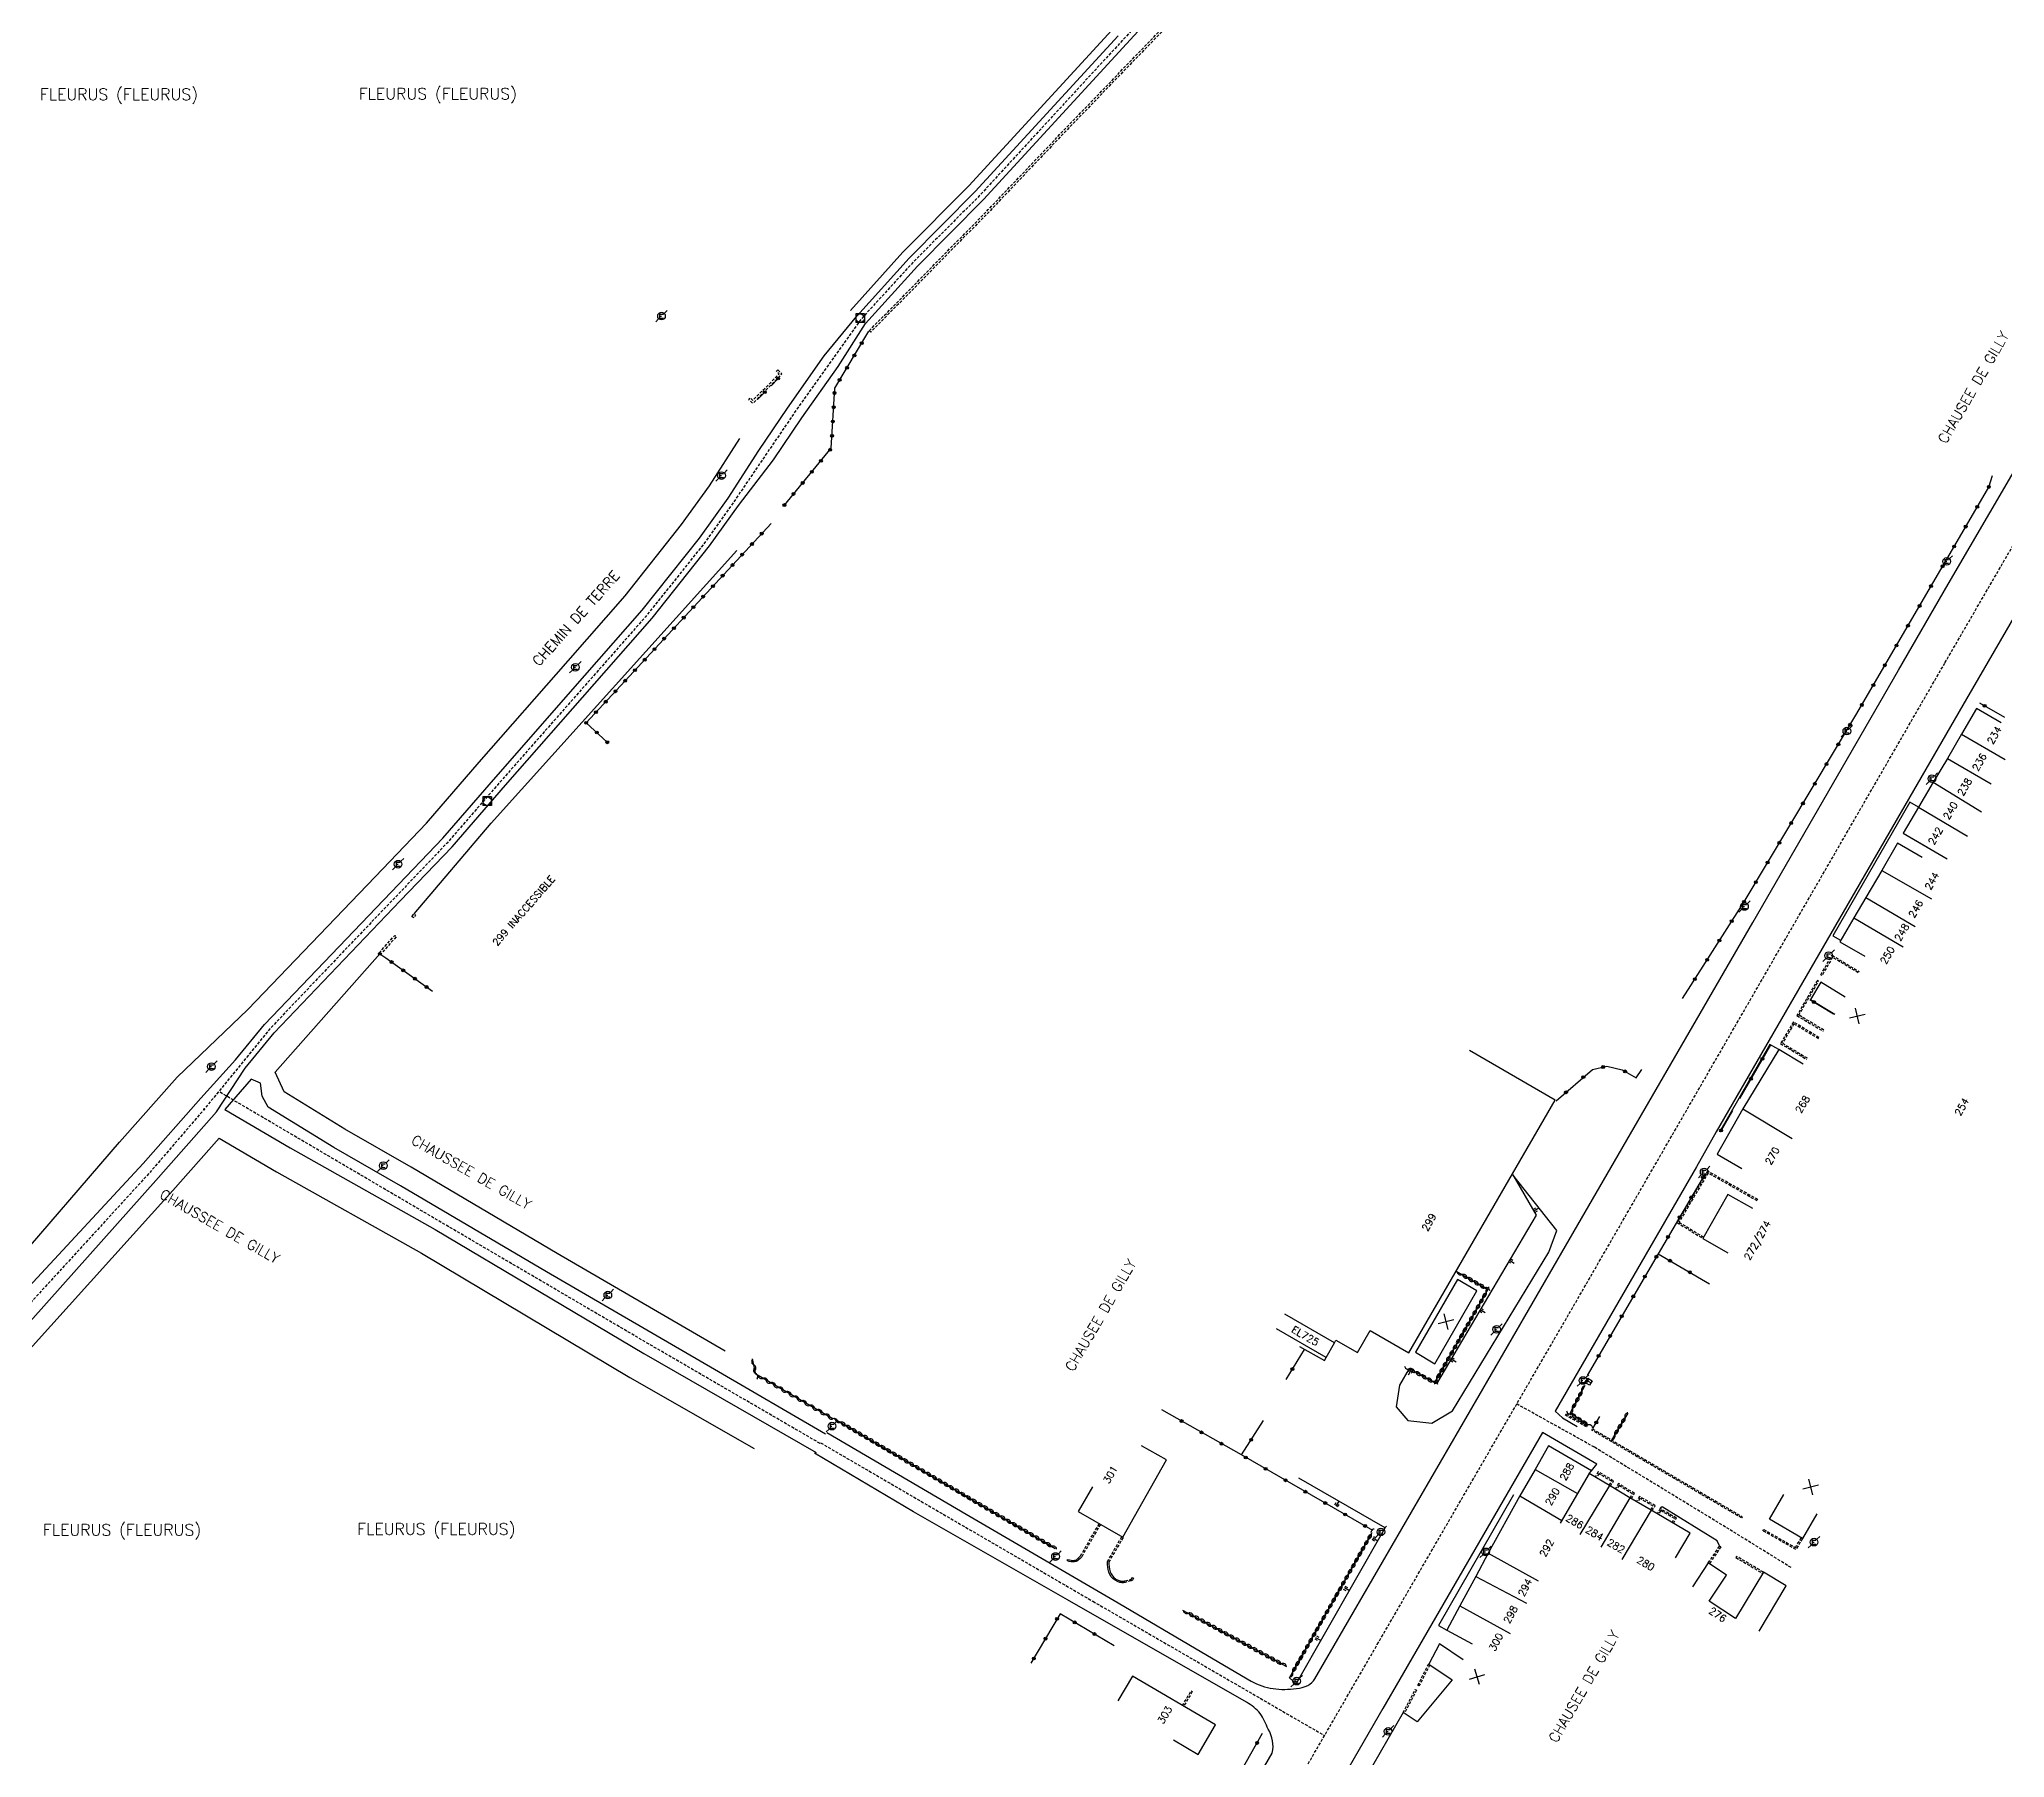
# Model space of a CAD drawing. Header units: millimetres. Extents: x 160000 to 161000, y 126000 to 127000.
# Drawn here: x 160458.8 to 160801.6, y 126197.2 to 126496.9 of the extents above; entities that cross this region are included whole.
import ezdxf
from ezdxf.enums import TextEntityAlignment as Align

# ---------------------------------------------------------------- set-up
doc = ezdxf.new("R2010")
doc.units = ezdxf.units.MM
doc.linetypes.add('DASHED', pattern=[0.75, 0.5, -0.25])
doc.layers.get('0').update_dxf_attribs({"linetype": 'CONTINUOUS'})
for name, color, linetype in [('W0001', 6, 'DASHED'), ('W0008', 7, 'CONTINUOUS'), ('W0100', 7, 'CONTINUOUS'), ('W0112', 1, 'DASHED'), ('W0211', 2, 'CONTINUOUS'), ('W0302', 3, 'CONTINUOUS'), ('W0310', 3, 'CONTINUOUS'), ('W0322', 7, 'CONTINUOUS'), ('W0334', 7, 'CONTINUOUS'), ('W0420', 7, 'CONTINUOUS'), ('W0471', 7, 'CONTINUOUS'), ('W0980', 7, 'CONTINUOUS'), ('W0984', 7, 'CONTINUOUS'), ('W0989', 7, 'CONTINUOUS'), ('W0991', 7, 'CONTINUOUS'), ('W1102', 7, 'CONTINUOUS')]:
    doc.layers.add(name, color=color, linetype=linetype)
doc.styles.get("Standard").update_dxf_attribs({"font": 'romans.shx', "width": 0.85})

# ---------------------------------------------------------------- blocks, each defined once
blk = doc.blocks.new('T471')
for p, q in [((-0.333334, 0.333334), (-0.333334, -0.333334)), ((-0.333334, 0.333334), (0.333334, 0.333334)), ((-0.333334, 0), (0, 0)), ((0.500001, 0.500001), (1.000002, 1.000002)), ((-0.500001, -0.500001), (-1.000002, -1.000002)), ((-0.333334, -0.333334), (0.333334, -0.333334))]:
    blk.add_line(p, q)
blk.add_ellipse((0, 0), major_axis=(0.471405, 0.471405), ratio=1, start_param=5.4977871438, end_param=11.780972451)
blk = doc.blocks.new('t310o')
at = {"color": 0, "linetype": 'Continuous'}
for centre, start, end in [((-0.5, 0.38), 216.8699, 323.1304), ((0.5, -0.37), 36.8699, 143.1303)]:
    blk.add_arc(centre, 0.625, start, end, dxfattribs=at)
blk = doc.blocks.new('t322o')
at = {"color": 0, "linetype": 'Continuous'}
for radius in [0.25, 0.15]:
    blk.add_circle((0, 0), radius, dxfattribs=at)
blk = doc.blocks.new('t991o')
at = {"color": 0, "linetype": 'Continuous'}
for p, q in [((-1, 1), (1, -1)), ((-1, -1), (1, 1))]:
    blk.add_line(p, q, dxfattribs=at)
blk = doc.blocks.new('t211o')
at = {"color": 0, "linetype": 'Continuous'}
for p, q in [((-0.29, 0.5), (-0.29, 0)), ((0, 1), (0, 0)), ((0.29, 0.5), (0.29, 0))]:
    blk.add_line(p, q, dxfattribs=at)
blk = doc.blocks.new('T420')
for p, q in [((0.75, 0.75), (-0.75, 0.75)), ((-0.75, 0.75), (-0.75, -0.75)), ((0.75, 0.75), (0.75, -0.75)), ((0.75, -0.75), (-0.75, -0.75))]:
    blk.add_line(p, q)
blk.add_ellipse((0, 0), major_axis=(-0.53, 0.53), ratio=1, start_param=3.926991, end_param=10.210176)

msp = doc.modelspace()

# ---------------------------------------------------------------- linework, layer by layer
at = {"layer": 'W0001'}
for points in [[(160598.99, 126056.97), (160659.04, 126159.84), (160692.16, 126216.99), (160725.63, 126274.7), (160791.17, 126388.18), (160872.55, 126528.47), (160940.33, 126645.84), (161000, 126749.31)], [(160764.33, 126230.38), (160753.55, 126237.07), (160730.02, 126251.39), (160716.48, 126258.93)], [(160595.06, 126252.14), (160642.54, 126224.52), (160682.95, 126201.1)]]:
    msp.add_lwpolyline(points, dxfattribs=at)
at = {"layer": 'W0001', "flags": 128}
for points in [[(160668.98, 126564.24), (160672.71, 126562.24), (160677.83, 126558.6), (160680.18, 126555.91), (160682.52, 126552), (160683.47, 126548.62), (160683.21, 126543.41), (160682.43, 126538.64), (160680.43, 126533.35), (160676.35, 126527.62), (160665.91, 126516.56), (160647.76, 126496.79), (160622.73, 126469.6), (160611.16, 126458.01), (160602.13, 126448.13), (160590.92, 126432.43), (160579.46, 126415.6), (160574.57, 126408.77), (160564.5, 126396.19), (160539.14, 126367.4), (160529.9, 126356.75), (160508.28, 126334.12), (160498.99, 126324.35), (160487.44, 126310.21), (160477.94, 126299.17), (160438.78, 126256.41), (160390.73, 126204.37), (160353.08, 126161.61), (160317.83, 126122.93), (160297.38, 126101.42), (160283.83, 126086.24), (160260.56, 126060.82)], [(160594.96, 126252.04), (160565.16, 126269.34), (160528.91, 126290.58), (160490.07, 126313.42)]]:
    msp.add_lwpolyline(points, dxfattribs=at)
at = {"layer": 'W0008', "flags": 128}
for points in [[(160596.11, 126253.94), (160620.45, 126239.7), (160646.96, 126224.27), (160661.52, 126215.67), (160670.17, 126210.6, 0.0952), (160673.97, 126209.28, 0.0676), (160678.04, 126209.31, 0.0939), (160680.05, 126209.84, 0.1353), (160681.27, 126211.02), (160709.94, 126260.39), (160727.15, 126290.16), (160757.66, 126342.91), (160783.04, 126386.87), (160791.7, 126401.9), (160817.75, 126446.46), (160857.77, 126515.53), (160896.8, 126582.94), (160960.01, 126692.63), (160996.89, 126756.49), (161000, 126761.9)], [(160593.52, 126060.23), (160620.67, 126106.79), (160660.11, 126174.4), (160673.82, 126198.05, 0.2042), (160673.11, 126202.21, 0.0599), (160671.72, 126204.93, 0.0967), (160669.32, 126206.9), (160638.12, 126224.77), (160611.23, 126240.11), (160594.01, 126250.35)]]:
    msp.add_lwpolyline(points, format="xyb", dxfattribs=at)
for points in [[(160898, 126559.54), (160888.21, 126542.9), (160801.83, 126393.84), (160794.93, 126381.9), (160751.28, 126306.39), (160747.81, 126300.28), (160723.2, 126257.66), (160724.45, 126256.48), (160727.03, 126255.02)], [(160440.42, 126254.58), (160479.57, 126298.4), (160489.7, 126309.85), (160494.69, 126317.51), (160499.73, 126323.64), (160521.74, 126346.64), (160530.81, 126356.11), (160540.1, 126366.81), (160555.6, 126384.51), (160565.65, 126395.94), (160575.69, 126408.58), (160580.76, 126415.61), (160586.81, 126423.55), (160591.76, 126430.88), (160598.1, 126439.87), (160602.91, 126447.34), (160611.95, 126457.37), (160623.45, 126468.95), (160648.42, 126496.13), (160666.52, 126515.87)], [(160436.94, 126257.83), (160476.87, 126300.85), (160486.97, 126312.26), (160492.98, 126318.92), (160498.07, 126325.11), (160520.14, 126348.18), (160529.17, 126357.6), (160538.43, 126368.26), (160553.94, 126385.97), (160563.95, 126397.37), (160573.92, 126409.92), (160578.92, 126416.86), (160584.26, 126425.21), (160589.26, 126432.61), (160595.68, 126441.71), (160601.35, 126448.63), (160610.49, 126458.76), (160621.99, 126470.34), (160646.93, 126497.5)], [(160595.9, 126253.66), (160576.56, 126264.92), (160547.26, 126281.99), (160521.76, 126296.99), (160510.17, 126303.65), (160498.67, 126310.7), (160497.65, 126312.63), (160497.34, 126314.86), (160495.7, 126315.59), (160491.15, 126310.26), (160502.51, 126303.59), (160527.81, 126289.38), (160564.2, 126267.71), (160594.25, 126250.46)], [(160730.47, 126248.4), (160720.97, 126253.95), (160696.07, 126210.96), (160693.1, 126205.84), (160673.76, 126172.28), (160653.63, 126137.87), (160639.41, 126113.49), (160604.63, 126053.99)], [(160751.87, 126234.17), (160751.42, 126235.08), (160741.87, 126240.96), (160741.52, 126240.74)]]:
    msp.add_lwpolyline(points, dxfattribs=at)
at = {"layer": 'W0100', "flags": 128}
for points in [[(160800.99, 126377.71), (160796.66, 126380.21), (160794.07, 126375.71), (160791.62, 126371.51), (160789.1, 126367.36), (160786.54, 126363.01), (160783.88, 126358.49), (160788.2, 126355.96)], [(160787.21, 126354.24), (160782.89, 126356.75), (160780.14, 126351.95), (160777.38, 126347.27), (160775.29, 126343.73), (160772.86, 126339.54), (160777.18, 126337.03)], [(160773.78, 126329.89), (160769.49, 126332.46), (160767.7, 126329.46), (160771.98, 126326.89)], [(160766.45, 126318.17), (160762.17, 126320.75), (160755.93, 126310.37), (160751.41, 126302.47), (160755.75, 126299.99)], [(160757.67, 126293), (160753.32, 126295.47), (160748.95, 126287.78), (160753.3, 126285.31)], [(160642.47, 126244.49), (160639.97, 126240.17), (160647.74, 126235.67), (160655.38, 126249.16), (160651.03, 126251.62)], [(160744.18, 126232.07), (160746.73, 126236.37), (160739.92, 126240.42), (160736.21, 126242.58), (160732.64, 126244.72), (160729.11, 126246.78), (160729.54, 126247.25), (160722.03, 126251.65), (160719.69, 126247.51), (160717.01, 126242.92), (160711.48, 126232.93), (160709.34, 126228.85), (160706.53, 126223.7), (160704.28, 126219.46), (160708.69, 126217.12)], [(160768.84, 126239.76), (160766.31, 126235.45), (160760.55, 126238.83), (160763.08, 126243.14)], [(160758.75, 126219.3), (160763.49, 126227.21), (160759.5, 126229.6), (160754.64, 126221.49), (160750.06, 126224.55), (160753.08, 126229.08), (160749.89, 126231.21), (160747.12, 126227.05)], [(160707.14, 126214.28), (160703.01, 126217.1), (160701.13, 126213.57), (160705.24, 126210.82), (160699.12, 126203.49), (160696.66, 126205.1), (160689.96, 126193.5), (160687.14, 126188.66), (160684.77, 126184.71), (160682.24, 126180.34), (160686.56, 126177.83)], [(160656.59, 126200.35), (160660.9, 126197.81), (160663.93, 126202.96), (160649.44, 126211.45), (160646.91, 126207.13)]]:
    msp.add_lwpolyline(points, dxfattribs=at)
at = {"layer": 'W0100'}
for points in [[(160678.59, 126268.97), (160682.93, 126266.5), (160683.22, 126267.04), (160684.68, 126269.58), (160684.95, 126270.05), (160688.68, 126267.89), (160690.91, 126271.74), (160697.68, 126267.82), (160723.19, 126311.89), (160708.24, 126320.55)], [(160729.39, 126262.59), (160728.61, 126263.06), (160728.71, 126262.67), (160729, 126263.16), (160728.61, 126263.06)]]:
    msp.add_lwpolyline(points, dxfattribs=at)
for points in [[(160706.14, 126280.66), (160698.79, 126267.94), (160702.18, 126265.95), (160709.53, 126278.67)], [(160729.14, 126262.2), (160728.36, 126262.67), (160728.86, 126263.45), (160729.64, 126262.99)]]:
    msp.add_lwpolyline(points, close=True, dxfattribs=at)
at = {"layer": 'W0112', "flags": 128}
for points in [[(160603.54, 126446.08), (160624.3, 126467.21), (160637.69, 126481.27), (160655.71, 126499.93), (160670.19, 126515.18), (160674.37, 126518.88), (160684.28, 126525.84), (160684.62, 126526.11, 0.000788), (160693.12, 126532.94, 0.01969), (160693.45, 126533.22, 0.005245), (160696.98, 126536.63, 0.019387), (160697.89, 126537.6, 0.107641), (160699.49, 126540.52, 0.139552), (160699.51, 126543.12, 0.039219), (160699.45, 126543.31, -0.060229), (160699.41, 126543.43), (160698.2, 126549.92), (160696.95, 126551.24), (160692.12, 126554.63), (160692.7, 126555.45), (160692.99, 126555.25), (160692.62, 126554.72), (160697.18, 126551.51), (160698.53, 126550.09), (160699.76, 126543.5, 0.060229), (160699.77, 126543.45, -0.039219), (160699.85, 126543.22, -0.139552), (160699.83, 126540.42, -0.107641), (160698.15, 126537.36, -0.019387), (160697.23, 126536.37, -0.005245), (160693.69, 126532.96, -0.01969), (160693.34, 126532.66, -0.000788), (160684.85, 126525.84), (160684.5, 126525.56), (160674.59, 126518.6), (160670.43, 126514.92), (160655.97, 126499.69), (160637.94, 126481.03), (160624.56, 126466.96), (160603.79, 126445.83)], [(160487.64, 126310.27, 0.977486), (160487.44, 126310.32, 1.023033)]]:
    msp.add_lwpolyline(points, format="xyb", close=True, dxfattribs=at)
for points in [[(160587.6, 126439.26), (160588.31, 126438.55), (160583.22, 126433.43), (160582.51, 126434.14), (160582.76, 126434.39), (160583.22, 126433.94), (160587.81, 126438.55), (160587.35, 126439.01)], [(160523.75, 126343.96), (160524.14, 126344.4), (160524.41, 126344.17), (160524.02, 126343.73)], [(160518.05, 126337.59), (160520.76, 126340.65), (160521.03, 126340.42), (160518.32, 126337.35)]]:
    msp.add_lwpolyline(points, close=True, dxfattribs=at)
at = {"layer": 'W0112'}
for points in [[(160776.05, 126334.12), (160771.56, 126336.82), (160769.73, 126333.65), (160769.51, 126333.77), (160771.47, 126337.17), (160776.18, 126334.33)], [(160770.04, 126324.13), (160765.69, 126326.75), (160769.14, 126332.67), (160768.92, 126332.8), (160765.35, 126326.66), (160769.91, 126323.92)], [(160769.25, 126322.83), (160764.73, 126325.54), (160762.49, 126321.77), (160766.99, 126319.06)], [(160769.13, 126322.61), (160764.82, 126325.2), (160762.83, 126321.85), (160767.12, 126319.27)], [(160758.55, 126294.55), (160749.77, 126299.54), (160744.44, 126290.55), (160748.95, 126287.78)], [(160758.42, 126294.33), (160749.86, 126299.2), (160744.78, 126290.63), (160749.08, 126288)], [(160732.83, 126244.61), (160733.38, 126245.53), (160730.7, 126247.09), (160730.16, 126246.17)], [(160732.61, 126244.74), (160733.04, 126245.44), (160730.79, 126246.75), (160730.38, 126246.04)], [(160736.49, 126242.42), (160737.01, 126243.31), (160734.24, 126245.07), (160733.66, 126244.11)], [(160736.27, 126242.54), (160736.67, 126243.23), (160734.32, 126244.72), (160733.88, 126243.98)], [(160740.1, 126240.31), (160740.63, 126241.19), (160737.88, 126242.81), (160737.36, 126241.91)], [(160739.89, 126240.44), (160740.28, 126241.1), (160737.97, 126242.46), (160737.58, 126241.78)], [(160643.85, 126237.92), (160640.6, 126232.29), (160640.42, 126232.09), (160640.24, 126231.9), (160640.05, 126231.73), (160639.85, 126231.58), (160639.64, 126231.48), (160639.36, 126231.41), (160639.06, 126231.39), (160638.75, 126231.42), (160638.42, 126231.48), (160638.09, 126231.56), (160638.14, 126231.8), (160638.47, 126231.73), (160638.78, 126231.67), (160639.07, 126231.64), (160639.33, 126231.66), (160639.55, 126231.71), (160639.72, 126231.8), (160639.89, 126231.92), (160640.06, 126232.08), (160640.23, 126232.26), (160640.39, 126232.44), (160643.64, 126238.04)], [(160743.8, 126238.11), (160744.33, 126239.02), (160741.51, 126240.68), (160740.98, 126239.79)], [(160743.58, 126238.24), (160743.99, 126238.93), (160741.6, 126240.34), (160741.19, 126239.66)], [(160647.74, 126235.67), (160647.8, 126235.63), (160645.34, 126231.38), (160645.35, 126230.98), (160645.38, 126230.52), (160645.44, 126230.09), (160645.55, 126229.68), (160645.71, 126229.3), (160645.94, 126228.96), (160646.22, 126228.66), (160646.56, 126228.4), (160646.93, 126228.2), (160647.33, 126228.06), (160647.49, 126228.03), (160647.66, 126228.01), (160647.82, 126228.01), (160647.98, 126228.02), (160648.14, 126228.06), (160649.11, 126228.33), (160649.3, 126228.41), (160649.43, 126228.65), (160649.65, 126228.53), (160649.47, 126228.22), (160649.2, 126228.09), (160648.2, 126227.82), (160648.02, 126227.78), (160647.83, 126227.76), (160647.64, 126227.76), (160647.45, 126227.78), (160647.27, 126227.82), (160646.83, 126227.97), (160646.42, 126228.19), (160646.05, 126228.48), (160645.74, 126228.81), (160645.49, 126229.18), (160645.31, 126229.6), (160645.2, 126230.04), (160645.13, 126230.49), (160645.1, 126230.96), (160645.08, 126231.44), (160647.58, 126235.76)], [(160766.31, 126235.45), (160765.18, 126233.54), (160759.43, 126236.81), (160759.55, 126237.03), (160765.09, 126233.88), (160766.09, 126235.58)], [(160749.89, 126231.21), (160751.87, 126234.17), (160752.08, 126234.03), (160750.09, 126231.07)], [(160759.5, 126229.6), (160754.83, 126232.35), (160754.71, 126232.14), (160759.37, 126229.39)], [(160701.34, 126213.43), (160699.42, 126209.75), (160699.2, 126209.86), (160701.13, 126213.57)], [(160658.17, 126206.34), (160659.67, 126208.89), (160659.88, 126208.76), (160658.39, 126206.21)], [(160696.66, 126205.1), (160698.77, 126209.11), (160699, 126208.99), (160696.85, 126204.97)]]:
    msp.add_lwpolyline(points, dxfattribs=at)
for points in [[(160728.62, 126254.95), (160724.96, 126256.98), (160725.08, 126257.2), (160728.74, 126255.17)], [(160729.69, 126254.59), (160755.8, 126239.27), (160755.68, 126239.05), (160729.57, 126254.37)]]:
    msp.add_lwpolyline(points, close=True, dxfattribs=at)
at = {"layer": 'W0211', "flags": 128}
for points in [[(160697.71, 126265.09), (160696.03, 126262.22), (160695.47, 126258.43), (160697.5, 126256.04), (160701.66, 126255.56), (160705.28, 126257.73), (160722.08, 126285.42), (160723.49, 126289.18), (160715.82, 126298.86)], [(160676.82, 126211.15), (160678, 126210.13), (160693.55, 126237.3), (160678.49, 126245.98)]]:
    msp.add_lwpolyline(points, dxfattribs=at)
at = {"layer": 'W0211'}
msp.add_lwpolyline([(160715.82, 126298.86), (160719.87, 126291.88), (160702.5, 126262.45), (160697.71, 126265.09)], dxfattribs=at)
at = {"layer": 'W0302', "flags": 128}
msp.add_lwpolyline([(160600.26, 126449.61), (160609.42, 126459.77), (160620.93, 126471.36), (160645.85, 126498.49), (160663.96, 126518.24), (160674.33, 126529.37), (160674.97, 126530.01, 0.069818), (160678.25, 126534.46, 0.071418), (160680.11, 126539.52, 0.032631), (160681.09, 126546.19, 0.074568), (160680.91, 126548.8, 0.068605), (160679.3, 126553.15, 0.092665), (160677.29, 126555.65, 0.017825), (160674.74, 126557.69, 0.013606), (160671.18, 126560.18, 0.016166), (160669.98, 126560.92, 0.01001), (160667.89, 126562.06, 0.01001)], format="xyb", dxfattribs=at)
for points in [[(160482.82, 126315.94), (160495.16, 126327.7), (160517.33, 126350.87), (160526.29, 126360.23), (160535.49, 126370.83), (160551.01, 126388.54), (160560.95, 126399.87), (160570.81, 126412.28), (160575.69, 126419.05), (160580.98, 126427.31)], [(160537.6, 126360.24), (160580.45, 126407.74)], [(160524.14, 126344.4), (160537.6, 126360.24)], [(160499.91, 126316.81), (160518.18, 126337.44)], [(160578.43, 126268.12), (160549.13, 126285.19), (160523.62, 126300.2), (160512.06, 126306.84), (160501.47, 126313.34), (160499.91, 126316.81)], [(160434.42, 126260.18), (160472.77, 126304.57), (160482.82, 126315.94)], [(160442.67, 126252.51), (160482.08, 126296.14), (160490.16, 126305.28)], [(160490.16, 126305.28), (160500.12, 126299.43), (160525.41, 126285.22), (160561.78, 126263.57), (160583.49, 126251.14)]]:
    msp.add_lwpolyline(points, dxfattribs=at)
at = {"layer": 'W0310', "flags": 128}
for points in [[(160705.92, 126282.06), (160711.43, 126278.88), (160702.14, 126262.65), (160697.71, 126265.09)], [(160597.2, 126256.33), (160583.75, 126264.13), (160583.17, 126266.78)], [(160728.95, 126255.23), (160725.79, 126257.32), (160728.4, 126262.19)], [(160597.5, 126256.31), (160624.76, 126240.28), (160635.95, 126233.74)], [(160735.85, 126257.35), (160733.03, 126252.63)], [(160676.82, 126211.15), (160691.28, 126236.54)], [(160658.18, 126222.98), (160676.33, 126213.14)]]:
    msp.add_lwpolyline(points, dxfattribs=at)
at = {"layer": 'W0322'}
for p, q in [((160797.2, 126381.19), (160801.55, 126378.68)), ((160767.6, 126329.44), (160771.74, 126326.95)), ((160741.15, 126285.12), (160750.12, 126279.87)), ((160668.46, 126250.03), (160654.58, 126257.89))]:
    msp.add_line(p, q, dxfattribs=at)
at = {"layer": 'W0322', "flags": 128}
for points in [[(160588.74, 126415.69), (160596.92, 126425.58), (160597.53, 126436.1), (160603.47, 126446)], [(160587.65, 126437.75), (160586.41, 126436.5)], [(160585.3, 126435.38), (160584.03, 126434.12)], [(160745.38, 126329.63), (160746.84, 126331.89), (160756.12, 126346.49), (160775.81, 126379.36), (160798.81, 126418.81), (160799.44, 126420.86)], [(160557.84, 126374.32), (160554.17, 126377.72), (160586.41, 126412.47)], [(160518.18, 126337.44), (160519.22, 126336.7), (160527.36, 126330.9)], [(160760.74, 126321.54), (160755.32, 126312.19)], [(160723.34, 126311.77), (160729.67, 126317.28), (160732.2, 126317.84), (160734.87, 126317.22), (160737.32, 126315.81), (160738.27, 126317.27)], [(160754.1, 126310.1), (160751.97, 126306.39)], [(160749.23, 126298.9), (160741.15, 126285.12), (160728.74, 126263.88)], [(160676.24, 126263.2), (160679.43, 126268.43)], [(160691.36, 126236.89), (160668.46, 126250.03), (160672.3, 126256.05)], [(160729.74, 126254.65), (160730.97, 126256.75)], [(160646.28, 126216.77), (160636.82, 126222.34), (160631.75, 126213.72)], [(160665.25, 126189.38), (160672.15, 126201.5)]]:
    msp.add_lwpolyline(points, dxfattribs=at)
at = {"layer": 'W0334', "flags": 128}
for points in [[(160786.53, 126363), (160785.07, 126363.85), (160771.62, 126340.54), (160772.92, 126339.8)], [(160762.17, 126320.75), (160760.64, 126321.59), (160751.87, 126306.32)], [(160729.54, 126247.25), (160730.46, 126248.4)], [(160715.93, 126243.1), (160702.81, 126220.31), (160704.28, 126219.46)]]:
    msp.add_lwpolyline(points, dxfattribs=at)
at = {"layer": 'W1102'}
for p, q in [((160794.07, 126375.71), (160801.67, 126371.33)), ((160791.62, 126371.51), (160799.23, 126367.08)), ((160789.1, 126367.36), (160797.57, 126362.21)), ((160786.54, 126363.01), (160795.12, 126357.95)), ((160783.88, 126358.49), (160791.58, 126353.97)), ((160780.14, 126351.95), (160788.83, 126346.99)), ((160777.38, 126347.27), (160785.99, 126342.18)), ((160775.29, 126343.73), (160783.9, 126338.65)), ((160755.93, 126310.37), (160764.5, 126305.22)), ((160683.22, 126267.04), (160674.55, 126272.02)), ((160684.68, 126269.58), (160676.01, 126274.56)), ((160719.69, 126247.51), (160727.09, 126243.33)), ((160729.11, 126246.78), (160724.07, 126238.15)), ((160732.64, 126244.72), (160727.5, 126236.14)), ((160717.01, 126242.92), (160724.35, 126238.63)), ((160736.21, 126242.58), (160731.17, 126233.94)), ((160739.92, 126240.42), (160734.81, 126231.83)), ((160711.48, 126232.93), (160720.23, 126228.09)), ((160709.34, 126228.85), (160718.18, 126224.19)), ((160706.53, 126223.7), (160715.31, 126218.92))]:
    msp.add_line(p, q, dxfattribs=at)

# ---------------------------------------------------------------- block references
at = {"layer": 'W0211'}
for p, rotation in [((160719.47, 126292.57), 300.1403354678932), ((160715.19, 126283.96), 239.457517061403), ((160710.11, 126275.34), 239.457517061403), ((160705.03, 126266.73), 239.457517061403), ((160698.09, 126264.88), 151.2280129560737), ((160684.93, 126241.11), 330.0478535464107), ((160691.38, 126235.52), 240.2063805760574), ((160686.41, 126226.84), 240.2063805760574), ((160681.45, 126218.17), 240.2063805760574)]:
    msp.add_blockref('t211o', p, dxfattribs=dict(at, rotation=rotation))
at = {"layer": 'W0310'}
for p, rotation in [((160706.92, 126281.48), 329.9350512676085), ((160707.92, 126280.91), 329.9350512676085), ((160708.92, 126280.33), 329.9350512676085), ((160709.92, 126279.75), 329.9350512676085), ((160710.92, 126279.17), 329.9350512676085), ((160711.14, 126278.38), 240.2169106238541), ((160709.42, 126275.37), 240.2169106238541), ((160710, 126276.38), 240.2169106238541), ((160710.57, 126277.38), 240.2169106238541), ((160707.13, 126271.36), 240.2169106238541), ((160707.7, 126272.37), 240.2169106238541), ((160708.28, 126273.37), 240.2169106238541), ((160708.85, 126274.37), 240.2169106238541), ((160705.41, 126268.36), 240.2169106238541), ((160705.98, 126269.36), 240.2169106238541), ((160706.55, 126270.36), 240.2169106238541), ((160583.39, 126265.76), 102.323256744988), ((160583.73, 126264.23), 102.323256744988), ((160697.78, 126265.05), 151.2153678504332), ((160698.79, 126264.49), 151.2153678504332), ((160703.11, 126264.35), 240.2169106238541), ((160703.69, 126265.35), 240.2169106238541), ((160704.26, 126266.35), 240.2169106238541), ((160704.83, 126267.35), 240.2169106238541), ((160585.01, 126263.4), 149.8907335231102), ((160586.37, 126262.61), 149.8907335231102), ((160587.72, 126261.82), 149.8907335231102), ((160589.08, 126261.04), 149.8907335231102), ((160699.8, 126263.94), 151.2153678504332), ((160700.82, 126263.38), 151.2153678504332), ((160701.83, 126262.83), 151.2153678504332), ((160702.54, 126263.34), 240.2169106238541), ((160727.85, 126261.17), 61.83283660695191), ((160590.43, 126260.25), 149.8907335231102), ((160591.79, 126259.47), 149.8907335231102), ((160593.14, 126258.68), 149.8907335231102), ((160594.5, 126257.9), 149.8907335231102), ((160726.22, 126258.12), 61.83283660695191), ((160726.76, 126259.14), 61.83283660695191), ((160727.31, 126260.15), 61.83283660695191), ((160595.85, 126257.11), 149.8907335231102), ((160597.2, 126256.33), 149.8907335231102), ((160598.49, 126255.73), 329.5410328333276), ((160599.49, 126255.14), 329.5410328333276), ((160600.48, 126254.56), 329.5410328333276), ((160726, 126257.18), 146.4728604124599), ((160726.96, 126256.54), 146.4728604124599), ((160727.93, 126255.91), 146.4728604124599), ((160728.89, 126255.27), 146.4728604124599), ((160734.17, 126254.55), 239.121740812352), ((160734.77, 126255.54), 239.121740812352), ((160735.36, 126256.53), 239.121740812352), ((160601.48, 126253.97), 329.5410328333276), ((160602.47, 126253.38), 329.5410328333276), ((160603.47, 126252.8), 329.5410328333276), ((160604.46, 126252.21), 329.5410328333276), ((160605.46, 126251.63), 329.5410328333276), ((160606.46, 126251.04), 329.5410328333276), ((160733.58, 126253.56), 239.121740812352), ((160607.45, 126250.46), 329.5410328333276), ((160608.45, 126249.87), 329.5410328333276), ((160609.44, 126249.29), 329.5410328333276), ((160610.44, 126248.7), 329.5410328333276), ((160611.43, 126248.11), 329.5410328333276), ((160612.43, 126247.53), 329.5410328333276), ((160613.43, 126246.94), 329.5410328333276), ((160614.42, 126246.36), 329.5410328333276), ((160615.42, 126245.77), 329.5410328333276), ((160616.41, 126245.19), 329.5410328333276), ((160617.41, 126244.6), 329.5410328333276), ((160618.4, 126244.02), 329.5410328333276), ((160619.4, 126243.43), 329.5410328333276), ((160620.39, 126242.85), 329.5410328333276), ((160621.39, 126242.26), 329.5410328333276), ((160622.39, 126241.67), 329.5410328333276), ((160623.38, 126241.09), 329.5410328333276), ((160624.38, 126240.5), 329.5410328333276), ((160625.37, 126239.92), 329.7155542762433), ((160626.37, 126239.34), 329.7155542762433), ((160627.37, 126238.75), 329.7155542762433), ((160628.37, 126238.17), 329.7155542762433), ((160629.36, 126237.59), 329.7155542762433), ((160630.36, 126237.01), 329.7155542762433), ((160631.36, 126236.43), 329.7155542762433), ((160632.36, 126235.84), 329.7155542762433), ((160633.35, 126235.26), 329.7155542762433), ((160634.35, 126234.68), 329.7155542762433), ((160635.35, 126234.1), 329.7155542762433), ((160689.96, 126234.23), 60.34145635964773), ((160690.54, 126235.24), 60.34145635964773), ((160691.11, 126236.24), 60.34145635964773), ((160687.68, 126230.22), 60.34145635964773), ((160688.25, 126231.22), 60.34145635964773), ((160688.82, 126232.23), 60.34145635964773), ((160689.39, 126233.23), 60.34145635964773), ((160685.96, 126227.21), 60.34145635964773), ((160686.54, 126228.21), 60.34145635964773), ((160687.11, 126229.22), 60.34145635964773), ((160683.68, 126223.19), 60.34145635964773), ((160684.25, 126224.2), 60.34145635964773), ((160684.82, 126225.2), 60.34145635964773), ((160685.39, 126226.2), 60.34145635964773), ((160659.2, 126222.43), 331.5538480696235), ((160660.21, 126221.88), 331.5538480696235), ((160661.23, 126221.33), 331.5538480696235), ((160662.24, 126220.78), 331.5538480696235), ((160663.26, 126220.23), 331.5538480696235), ((160681.96, 126220.18), 60.34145635964773), ((160682.54, 126221.19), 60.34145635964773), ((160683.11, 126222.19), 60.34145635964773), ((160664.27, 126219.68), 331.5538480696235), ((160665.29, 126219.12), 331.5538480696235), ((160666.3, 126218.57), 331.5538480696235), ((160667.32, 126218.02), 331.5538480696235), ((160668.34, 126217.47), 331.5538480696235), ((160669.35, 126216.92), 331.5538480696235), ((160679.68, 126216.17), 60.34145635964773), ((160680.25, 126217.17), 60.34145635964773), ((160680.82, 126218.18), 60.34145635964773), ((160681.39, 126219.18), 60.34145635964773), ((160670.37, 126216.37), 331.5538480696235), ((160671.38, 126215.82), 331.5538480696235), ((160672.4, 126215.27), 331.5538480696235), ((160673.41, 126214.72), 331.5538480696235), ((160674.43, 126214.17), 331.5538480696235), ((160675.44, 126213.62), 331.5538480696235), ((160677.96, 126213.16), 60.34145635964773), ((160678.53, 126214.16), 60.34145635964773), ((160679.11, 126215.16), 60.34145635964773), ((160677.39, 126212.15), 60.34145635964773)]:
    msp.add_blockref('t310o', p, dxfattribs=dict(at, rotation=rotation))
at = {"layer": 'W0322'}
for p, rotation in [((160602.23, 126443.93), 59.028345297247), ((160599.66, 126439.64), 59.028345297247), ((160600.94, 126441.79), 59.028345297247), ((160587.65, 126437.75), 224.9577424924714), ((160598.37, 126437.5), 59.028345297247), ((160585.3, 126435.38), 224.4685000131753), ((160597.48, 126435.23), 86.65538379698611), ((160597.19, 126430.24), 86.65538379698611), ((160597.34, 126432.74), 86.65538379698611), ((160597.05, 126427.75), 86.65538379698611), ((160595.11, 126423.4), 50.39401881737958), ((160596.71, 126425.33), 50.39401881737958), ((160591.93, 126419.55), 50.39401881737958), ((160593.52, 126421.47), 50.39401881737958), ((160588.74, 126415.69), 50.39401881737958), ((160590.33, 126417.62), 50.39401881737958), ((160798.82, 126418.84), 72.80832292894212), ((160796.81, 126415.38), 59.75964642082918), ((160583.08, 126408.88), 47.15132295831475), ((160584.78, 126410.71), 47.15132295831475), ((160794.79, 126411.93), 59.75964642082918), ((160581.38, 126407.05), 47.15132295831475), ((160792.78, 126408.47), 59.75964642082918), ((160577.97, 126403.38), 47.15132295831475), ((160579.68, 126405.22), 47.15132295831475), ((160790.76, 126405.01), 59.75964642082918), ((160574.57, 126399.72), 47.15132295831475), ((160576.27, 126401.55), 47.15132295831475), ((160788.75, 126401.56), 59.75964642082918), ((160571.17, 126396.05), 47.15132295831475), ((160572.87, 126397.88), 47.15132295831475), ((160786.74, 126398.1), 59.75964642082918), ((160567.77, 126392.39), 47.15132295831475), ((160569.47, 126394.22), 47.15132295831475), ((160784.72, 126394.65), 59.75964642082918), ((160564.37, 126388.72), 47.15132295831475), ((160566.07, 126390.55), 47.15132295831475), ((160782.71, 126391.19), 59.75964642082918), ((160560.97, 126385.05), 47.15132295831475), ((160562.67, 126386.89), 47.15132295831475), ((160780.69, 126387.74), 59.75964642082918), ((160557.57, 126381.39), 47.15132295831475), ((160559.27, 126383.22), 47.15132295831475), ((160778.68, 126384.28), 59.75964642082918), ((160555.87, 126379.56), 47.15132295831475), ((160776.66, 126380.82), 59.75964642082918), ((160798.08, 126380.68), 330.038311414062), ((160554.17, 126377.72), 137.1513229584631), ((160556.01, 126376.02), 137.1513229584631), ((160774.62, 126377.38), 59.07253191933917), ((160557.84, 126374.32), 137.1513229584631), ((160772.57, 126373.95), 59.07253191933917), ((160770.51, 126370.52), 59.07253191933917), ((160768.46, 126367.09), 59.07253191933917), ((160766.4, 126363.66), 59.07253191933917), ((160764.35, 126360.23), 59.07253191933917), ((160762.29, 126356.8), 59.07253191933917), ((160760.23, 126353.36), 59.07253191933917), ((160758.18, 126349.93), 59.07253191933917), ((160756.12, 126346.5), 59.07253191933917), ((160753.98, 126343.13), 57.5639214534589), ((160518.18, 126337.44), 324.5367180938113), ((160751.83, 126339.75), 57.5639214534589), ((160520.22, 126335.99), 324.5367180937832), ((160522.26, 126334.54), 324.5367180937832), ((160749.69, 126336.37), 57.5639214534589), ((160524.29, 126333.09), 324.5367180937832), ((160526.33, 126331.64), 324.5367180937832), ((160747.54, 126333), 57.5639214534589), ((160768.31, 126329.01), 328.9694480789996), ((160731.53, 126317.69), 12.28534948404697), ((160735.37, 126316.93), 330.0078530082349), ((160759.33, 126319.11), 239.9005705446205), ((160725.07, 126313.28), 41.08873287160653), ((160728.09, 126315.91), 41.08873287160653), ((160757.33, 126315.65), 239.9005705446205), ((160752.11, 126306.63), 240.2040788903622), ((160748.94, 126298.4), 239.6103053755566), ((160746.91, 126294.95), 239.6103053755566), ((160744.89, 126291.5), 239.6103053755566), ((160742.87, 126288.05), 239.6103053755566), ((160740.84, 126284.6), 239.7079992079707), ((160743.21, 126283.91), 329.659152308484), ((160738.83, 126281.15), 239.7079992079707), ((160746.67, 126281.89), 329.659152308484), ((160736.81, 126277.69), 239.7079992079707), ((160734.79, 126274.24), 239.7079992079707), ((160732.77, 126270.79), 239.7079992079707), ((160677.35, 126265.02), 58.63628698670713), ((160730.76, 126267.33), 239.7079992079707), ((160658.02, 126255.94), 150.4828765885749), ((160730.35, 126255.7), 60.95534428196834), ((160661.5, 126253.97), 150.4828765885749), ((160664.98, 126252), 150.4828765885749), ((160670.15, 126252.68), 57.50174484440671), ((160669.2, 126249.6), 150.1449643623612), ((160672.67, 126247.61), 150.1449643623612), ((160676.14, 126245.62), 150.1449643623612), ((160679.61, 126243.63), 150.1449643623612), ((160683.08, 126241.64), 150.1449643623612), ((160686.55, 126239.65), 150.1449643623612), ((160690.02, 126237.65), 150.1449643623612), ((160636.3, 126221.45), 239.5323104464966), ((160639.38, 126220.83), 149.5323104464403), ((160634.27, 126218), 239.5323104464966), ((160642.83, 126218.8), 149.5323104464403), ((160632.24, 126214.55), 239.5323104464966), ((160671.19, 126199.81), 60.36241690855675)]:
    msp.add_blockref('t322o', p, dxfattribs=dict(at, rotation=rotation))
at = {"layer": 'W0420'}
for p in [(160601.95, 126448.26), (160536.88, 126364.05)]:
    msp.add_blockref('T420', p, dxfattribs=at)
at = {"layer": 'W0471'}
for p in [(160567.3, 126448.64), (160577.77, 126420.83), (160791.48, 126405.86), (160552.28, 126387.4), (160774.06, 126376.27), (160788.89, 126367.97), (160521.36, 126353.06), (160756.2, 126345.68), (160770.88, 126337.1), (160488.8, 126317.76), (160518.78, 126300.49), (160749.17, 126299.38), (160557.94, 126277.92), (160712.96, 126271.93), (160728.03, 126263.02), (160597.03, 126255.06), (160692.78, 126236.61), (160768.33, 126234.83), (160636.03, 126232.32), (160711.04, 126233.14), (160678.08, 126210.59), (160694.04, 126201.83)]:
    msp.add_blockref('T471', p, dxfattribs=at)
at = {"layer": 'W0991'}
for p, rotation in [((160775.88, 126326.59), 59.02133229027555), ((160704.16, 126273.3), 59.97521510168655), ((160767.73, 126244.47), 329.5873739003684), ((160709.57, 126211.34), 61.99004182875002)]:
    msp.add_blockref('t991o', p, dxfattribs=dict(at, rotation=rotation))

# ---------------------------------------------------------------- texts
at = {"layer": 'W0980'}
for p in [(160472.67, 126487.16), (160528.29, 126487.27), (160473.2, 126236.83), (160528.03, 126236.97)]:
    msp.add_text('FLEURUS (FLEURUS)', height=2, dxfattribs=at).set_placement(p, align=Align.MIDDLE)
at = {"layer": 'W0984'}
for s, rotation, p in [('299 INACCESSIBLE', 49.1274, (160543.26, 126344.97)), ('EL725', 330.105, (160679.62, 126270.8))]:
    msp.add_text(s, height=1.25, rotation=rotation, dxfattribs=at).set_placement(p, align=Align.MIDDLE)
at = {"layer": 'W0989'}
for s, rotation, p in [('CHAUSEE DE GILLY', 59.9134, (160796.12, 126436.21)), ('CHEMIN DE TERRE', 48.0123, (160552.38, 126395.94)), ('CHAUSSEE DE GILLY', 330.2763, (160534.13, 126299.35)), ('CHAUSSEE DE GILLY', 330.2763, (160490.26, 126289.89)), ('CHAUSEE DE GILLY', 59.9134, (160643.89, 126274.4)), ('CHAUSEE DE GILLY', 59.9134, (160728.22, 126209.66))]:
    msp.add_text(s, height=1.75, rotation=rotation, dxfattribs=at).set_placement(p, align=Align.MIDDLE)
at = {"layer": 'W0991'}
for s, rotation, p in [('234', 60.0383, (160799.78, 126375.56)), ('236', 59.8261, (160797.18, 126370.87)), ('238', 58.7059, (160794.61, 126366.55)), ('240', 59.4828, (160792.12, 126362.4)), ('242', 59.5904, (160789.52, 126357.98)), ('244', 60.2595, (160788.9, 126350.13)), ('246', 59.4036, (160786.08, 126345.28)), ('248', 59.4362, (160783.65, 126341.18)), ('250', 59.9082, (160781.14, 126337.18)), ('268', 58.9694, (160766.33, 126311.18)), ('254', 61.2006, (160794.1, 126310.73)), ('270', 60.2518, (160761.05, 126302.2)), ('299', 60.105, (160701.17, 126290.63)), ('272/274', 60.3997, (160758.53, 126287.43)), ('288', 60.5495, (160725.22, 126247.12)), ('301', 60.4829, (160645.59, 126246.6)), ('290', 59.6976, (160722.71, 126242.76)), ('286', 329.7078, (160726.59, 126238.41)), ('292', 61.0543, (160721.69, 126233.81)), ('284', 329.0717, (160730.06, 126236.36)), ('282', 329.7823, (160733.79, 126234.16)), ('280', 329.2439, (160738.98, 126231.09)), ('294', 62.2072, (160717.93, 126226.93)), ('298', 61.4212, (160715.4, 126222.21)), ('276', 326.3261, (160751.53, 126222.18)), ('300', 62.0197, (160712.86, 126217.41)), ('303', 59.4897, (160655.09, 126204.7))]:
    msp.add_text(s, height=1.25, rotation=rotation, dxfattribs=at).set_placement(p, align=Align.MIDDLE)

doc.saveas('drawing.dxf')
